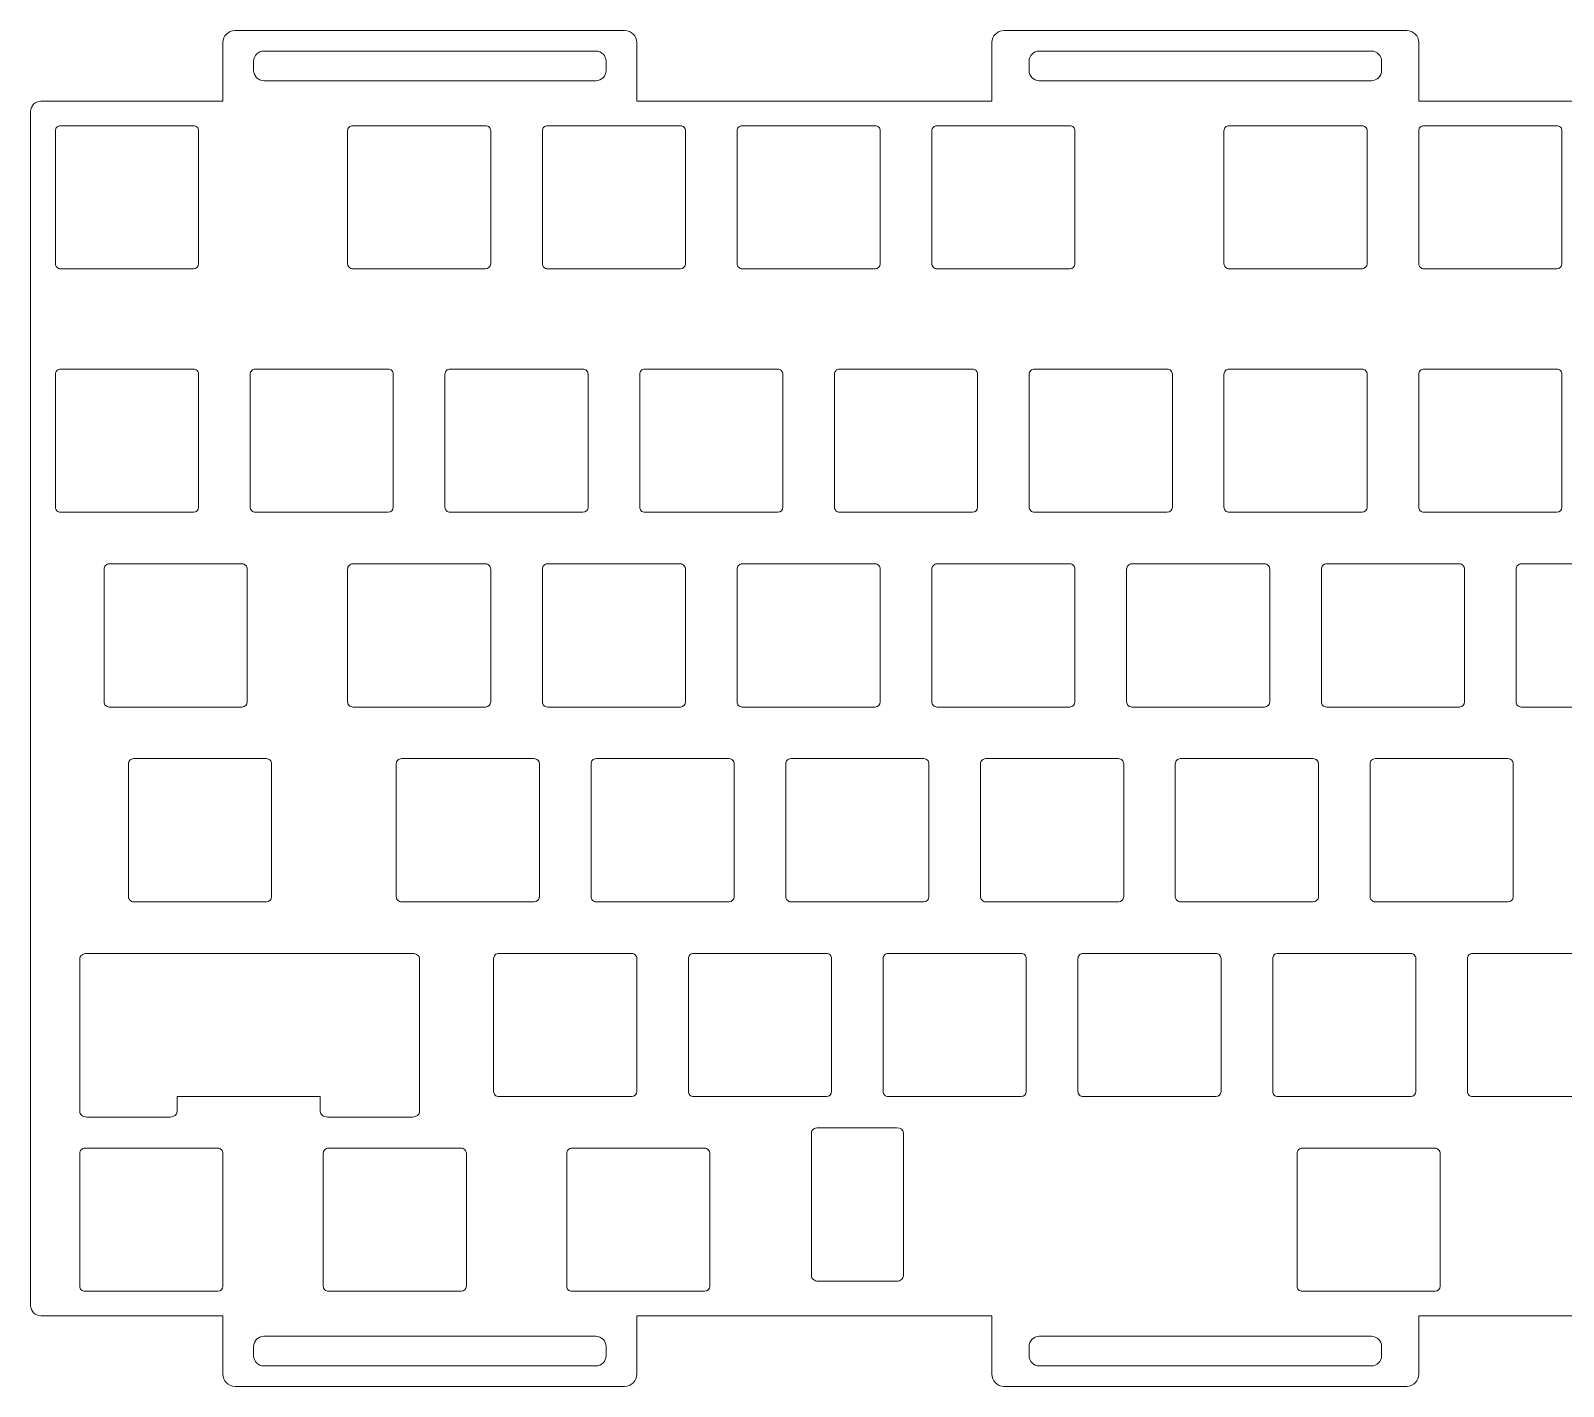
# Model space of a CAD drawing. Header units: millimetres. Extents: x -152 to 152, y -66 to 66.
# Drawn here: x -152.3 to -2.4, y -66.3 to 66.3 of the extents above; entities that cross this region are included whole.
import ezdxf

# ---------------------------------------------------------------- set-up
doc = ezdxf.new("R2010")
doc.units = ezdxf.units.MM
doc.header["$MEASUREMENT"] = 0

msp = doc.modelspace()

# ---------------------------------------------------------------- linework, layer by layer
at = {"lineweight": 18}
for points, knots in [([(-133.4938, 59.4), (-133.4938, 59.4), (-133.4938, 65.1261), (-133.4938, 65.1261), (-133.4938, 65.7718), (-132.9656, 66.3), (-132.3198, 66.3), (-132.3198, 66.3), (-94.1864, 66.3), (-94.1864, 66.3), (-93.5407, 66.3), (-93.0125, 65.7718), (-93.0125, 65.1261), (-93.0125, 65.1261), (-93.0125, 59.4), (-93.0125, 59.4)], [0, 0, 0, 0, 0.2, 0.2, 0.2, 0.4, 0.4, 0.4, 0.6, 0.6, 0.6, 0.8, 0.8, 0.8, 1, 1, 1, 1]), ([(-58.2807, 59.4), (-58.2807, 59.4), (-58.2807, 65.1261), (-58.2807, 65.1261), (-58.2807, 65.7718), (-57.7525, 66.3), (-57.1068, 66.3), (-57.1068, 66.3), (-17.6989, 66.3), (-17.6989, 66.3), (-17.0532, 66.3), (-16.525, 65.7718), (-16.525, 65.1261), (-16.525, 65.1261), (-16.525, 59.4), (-16.525, 59.4)], [0, 0, 0, 0, 0.2, 0.2, 0.2, 0.4, 0.4, 0.4, 0.6, 0.6, 0.6, 0.8, 0.8, 0.8, 1, 1, 1, 1]), ([(-129.4936, 64.3), (-129.4936, 64.3), (-97.0127, 64.3), (-97.0127, 64.3), (-96.4626, 64.3), (-96.0126, 63.85), (-96.0126, 63.3), (-96.0126, 63.3), (-96.0126, 62.4), (-96.0126, 62.4), (-96.0126, 61.85), (-96.4626, 61.4), (-97.0127, 61.4), (-97.0127, 61.4), (-129.4936, 61.4), (-129.4936, 61.4), (-130.0437, 61.4), (-130.4936, 61.85), (-130.4936, 62.4), (-130.4936, 62.4), (-130.4936, 63.3), (-130.4936, 63.3), (-130.4936, 63.85), (-130.0437, 64.3), (-129.4936, 64.3)], [0, 0, 0, 0, 0.125, 0.125, 0.125, 0.25, 0.25, 0.25, 0.375, 0.375, 0.375, 0.5, 0.5, 0.5, 0.625, 0.625, 0.625, 0.75, 0.75, 0.75, 0.875, 0.875, 0.875, 1, 1, 1, 1]), ([(-53.6433, 64.3), (-53.6433, 64.3), (-21.1624, 64.3), (-21.1624, 64.3), (-20.6123, 64.3), (-20.1623, 63.85), (-20.1623, 63.3), (-20.1623, 63.3), (-20.1623, 62.4), (-20.1623, 62.4), (-20.1623, 61.85), (-20.6123, 61.4), (-21.1624, 61.4), (-21.1624, 61.4), (-53.6433, 61.4), (-53.6433, 61.4), (-54.1933, 61.4), (-54.6433, 61.85), (-54.6433, 62.4), (-54.6433, 62.4), (-54.6433, 63.3), (-54.6433, 63.3), (-54.6433, 63.85), (-54.1933, 64.3), (-53.6433, 64.3)], [0, 0, 0, 0, 0.125, 0.125, 0.125, 0.25, 0.25, 0.25, 0.375, 0.375, 0.375, 0.5, 0.5, 0.5, 0.625, 0.625, 0.625, 0.75, 0.75, 0.75, 0.875, 0.875, 0.875, 1, 1, 1, 1]), ([(-133.4938, -59.4), (-133.4938, -59.4), (-151.3023, -59.4), (-151.3023, -59.4), (-151.8511, -59.4), (-152.3, -58.9511), (-152.3, -58.4023), (-152.3, -58.4023), (-152.3, 58.4023), (-152.3, 58.4023), (-152.3, 58.9511), (-151.8511, 59.4), (-151.3023, 59.4), (-151.3023, 59.4), (-133.4938, 59.4), (-133.4938, 59.4)], [0, 0, 0, 0, 0.2, 0.2, 0.2, 0.4, 0.4, 0.4, 0.6, 0.6, 0.6, 0.8, 0.8, 0.8, 1, 1, 1, 1]), ([(-93.0125, -59.4), (-93.0125, -59.4), (-93.0125, -65.1132), (-93.0125, -65.1132), (-93.0125, -65.766), (-93.5465, -66.3), (-94.1993, -66.3), (-94.1993, -66.3), (-132.307, -66.3), (-132.307, -66.3), (-132.9598, -66.3), (-133.4938, -65.766), (-133.4938, -65.1132), (-133.4938, -65.1132), (-133.4938, -59.4), (-133.4938, -59.4)], [0, 0, 0, 0, 0.2, 0.2, 0.2, 0.4, 0.4, 0.4, 0.6, 0.6, 0.6, 0.8, 0.8, 0.8, 1, 1, 1, 1]), ([(-16.525, -59.4), (-16.525, -59.4), (-16.525, -65.1132), (-16.525, -65.1132), (-16.525, -65.766), (-17.059, -66.3), (-17.7118, -66.3), (-17.7118, -66.3), (-57.0939, -66.3), (-57.0939, -66.3), (-57.7467, -66.3), (-58.2807, -65.766), (-58.2807, -65.1132), (-58.2807, -65.1132), (-58.2807, -59.4), (-58.2807, -59.4)], [0, 0, 0, 0, 0.2, 0.2, 0.2, 0.4, 0.4, 0.4, 0.6, 0.6, 0.6, 0.8, 0.8, 0.8, 1, 1, 1, 1]), ([(-129.4937, -61.4), (-129.4937, -61.4), (-97.0126, -61.4), (-97.0126, -61.4), (-96.4626, -61.4), (-96.0126, -61.85), (-96.0126, -62.4), (-96.0126, -62.4), (-96.0126, -63.3), (-96.0126, -63.3), (-96.0126, -63.85), (-96.4626, -64.3), (-97.0126, -64.3), (-97.0126, -64.3), (-129.4937, -64.3), (-129.4937, -64.3), (-130.0437, -64.3), (-130.4936, -63.85), (-130.4936, -63.3), (-130.4936, -63.3), (-130.4936, -62.4), (-130.4936, -62.4), (-130.4936, -61.85), (-130.0437, -61.4), (-129.4937, -61.4)], [0, 0, 0, 0, 0.125, 0.125, 0.125, 0.25, 0.25, 0.25, 0.375, 0.375, 0.375, 0.5, 0.5, 0.5, 0.625, 0.625, 0.625, 0.75, 0.75, 0.75, 0.875, 0.875, 0.875, 1, 1, 1, 1]), ([(-53.6433, -61.4), (-53.6433, -61.4), (-21.1623, -61.4), (-21.1623, -61.4), (-20.6123, -61.4), (-20.1623, -61.85), (-20.1623, -62.4), (-20.1623, -62.4), (-20.1623, -63.3), (-20.1623, -63.3), (-20.1623, -63.85), (-20.6123, -64.3), (-21.1623, -64.3), (-21.1623, -64.3), (-53.6433, -64.3), (-53.6433, -64.3), (-54.1933, -64.3), (-54.6433, -63.85), (-54.6433, -63.3), (-54.6433, -63.3), (-54.6433, -62.4), (-54.6433, -62.4), (-54.6433, -61.85), (-54.1933, -61.4), (-53.6433, -61.4)], [0, 0, 0, 0, 0.125, 0.125, 0.125, 0.25, 0.25, 0.25, 0.375, 0.375, 0.375, 0.5, 0.5, 0.5, 0.625, 0.625, 0.625, 0.75, 0.75, 0.75, 0.875, 0.875, 0.875, 1, 1, 1, 1])]:
    msp.add_open_spline(points, degree=3, knots=knots, dxfattribs=at)
for points in [[(-93.0125, 59.4), (-93.0125, 59.4), (-58.2807, 59.4), (-58.2807, 59.4)], [(-16.525, 59.4), (-16.525, 59.4), (16.525, 59.4), (16.525, 59.4)], [(-58.2807, -59.4), (-58.2807, -59.4), (-93.0125, -59.4), (-93.0125, -59.4)], [(16.525, -59.4), (16.525, -59.4), (-16.525, -59.4), (-16.525, -59.4)]]:
    msp.add_open_spline(points, degree=3, dxfattribs=at)
at = {"lineweight": 9}
for points in [[(-149.375, 57.0062), (-149.5076, 57.0062), (-149.6348, 56.9536), (-149.7286, 56.8598), (-149.8223, 56.766), (-149.875, 56.6389), (-149.875, 56.5063)], [(-135.875, 56.5063), (-135.875, 56.6389), (-135.9277, 56.766), (-136.0214, 56.8598), (-136.1152, 56.9536), (-136.2424, 57.0062), (-136.375, 57.0062)], [(-120.8, 57.0062), (-120.9326, 57.0062), (-121.0598, 56.9536), (-121.1536, 56.8598), (-121.2473, 56.766), (-121.3, 56.6389), (-121.3, 56.5063)], [(-107.3, 56.5063), (-107.3, 56.6389), (-107.3527, 56.766), (-107.4464, 56.8598), (-107.5402, 56.9536), (-107.6674, 57.0062), (-107.8, 57.0062)], [(-101.75, 57.0062), (-101.8826, 57.0062), (-102.0098, 56.9536), (-102.1036, 56.8598), (-102.1973, 56.766), (-102.25, 56.6389), (-102.25, 56.5063)], [(-88.25, 56.5063), (-88.25, 56.6389), (-88.3027, 56.766), (-88.3964, 56.8598), (-88.4902, 56.9536), (-88.6174, 57.0062), (-88.75, 57.0062)], [(-82.7, 57.0062), (-82.8326, 57.0062), (-82.9598, 56.9536), (-83.0536, 56.8598), (-83.1473, 56.766), (-83.2, 56.6389), (-83.2, 56.5063)], [(-69.2, 56.5063), (-69.2, 56.6389), (-69.2527, 56.766), (-69.3464, 56.8598), (-69.4402, 56.9536), (-69.5674, 57.0062), (-69.7, 57.0062)], [(-63.65, 57.0062), (-63.7826, 57.0062), (-63.9098, 56.9536), (-64.0036, 56.8598), (-64.0973, 56.766), (-64.15, 56.6389), (-64.15, 56.5063)], [(-50.15, 56.5063), (-50.15, 56.6389), (-50.2027, 56.766), (-50.2964, 56.8598), (-50.3902, 56.9536), (-50.5174, 57.0062), (-50.65, 57.0062)], [(-35.075, 57.0062), (-35.2076, 57.0062), (-35.3348, 56.9536), (-35.4286, 56.8598), (-35.5223, 56.766), (-35.575, 56.6389), (-35.575, 56.5063)], [(-21.575, 56.5063), (-21.575, 56.6389), (-21.6277, 56.766), (-21.7214, 56.8598), (-21.8152, 56.9536), (-21.9424, 57.0062), (-22.075, 57.0062)], [(-16.025, 57.0062), (-16.1576, 57.0062), (-16.2848, 56.9536), (-16.3786, 56.8598), (-16.4723, 56.766), (-16.525, 56.6389), (-16.525, 56.5063)], [(-2.525, 56.5063), (-2.525, 56.6389), (-2.5777, 56.766), (-2.6714, 56.8598), (-2.7652, 56.9536), (-2.8924, 57.0062), (-3.025, 57.0062)], [(-149.875, 43.5063), (-149.875, 43.3736), (-149.8223, 43.2465), (-149.7286, 43.1527), (-149.6348, 43.0589), (-149.5076, 43.0063), (-149.375, 43.0063)], [(-121.3, 43.5063), (-121.3, 43.3736), (-121.2473, 43.2465), (-121.1536, 43.1527), (-121.0598, 43.0589), (-120.9326, 43.0063), (-120.8, 43.0063)], [(-102.25, 43.5063), (-102.25, 43.3736), (-102.1973, 43.2465), (-102.1036, 43.1527), (-102.0098, 43.0589), (-101.8826, 43.0063), (-101.75, 43.0063)], [(-83.2, 43.5063), (-83.2, 43.3736), (-83.1473, 43.2465), (-83.0536, 43.1527), (-82.9598, 43.0589), (-82.8326, 43.0063), (-82.7, 43.0063)], [(-64.15, 43.5063), (-64.15, 43.3736), (-64.0973, 43.2465), (-64.0036, 43.1527), (-63.9098, 43.0589), (-63.7826, 43.0063), (-63.65, 43.0063)], [(-35.575, 43.5063), (-35.575, 43.3736), (-35.5223, 43.2465), (-35.4286, 43.1527), (-35.3348, 43.0589), (-35.2076, 43.0063), (-35.075, 43.0063)], [(-16.525, 43.5063), (-16.525, 43.3736), (-16.4723, 43.2465), (-16.3786, 43.1527), (-16.2848, 43.0589), (-16.1576, 43.0063), (-16.025, 43.0063)], [(-149.375, 33.1937), (-149.5076, 33.1937), (-149.6348, 33.1411), (-149.7286, 33.0473), (-149.8223, 32.9535), (-149.875, 32.8264), (-149.875, 32.6938)], [(-135.875, 32.6938), (-135.875, 32.8264), (-135.9277, 32.9535), (-136.0214, 33.0473), (-136.1152, 33.1411), (-136.2424, 33.1937), (-136.375, 33.1937)], [(-130.325, 33.1937), (-130.4576, 33.1937), (-130.5848, 33.1411), (-130.6786, 33.0473), (-130.7723, 32.9535), (-130.825, 32.8264), (-130.825, 32.6938)], [(-116.825, 32.6938), (-116.825, 32.8264), (-116.8777, 32.9535), (-116.9714, 33.0473), (-117.0652, 33.1411), (-117.1924, 33.1937), (-117.325, 33.1937)], [(-111.275, 33.1937), (-111.4076, 33.1937), (-111.5348, 33.1411), (-111.6286, 33.0473), (-111.7223, 32.9535), (-111.775, 32.8264), (-111.775, 32.6938)], [(-97.775, 32.6938), (-97.775, 32.8264), (-97.8277, 32.9535), (-97.9214, 33.0473), (-98.0152, 33.1411), (-98.1424, 33.1937), (-98.275, 33.1937)], [(-92.225, 33.1937), (-92.3576, 33.1937), (-92.4848, 33.1411), (-92.5786, 33.0473), (-92.6723, 32.9535), (-92.725, 32.8264), (-92.725, 32.6938)], [(-78.725, 32.6938), (-78.725, 32.8264), (-78.7777, 32.9535), (-78.8714, 33.0473), (-78.9652, 33.1411), (-79.0924, 33.1937), (-79.225, 33.1937)], [(-73.175, 33.1937), (-73.3076, 33.1937), (-73.4348, 33.1411), (-73.5286, 33.0473), (-73.6223, 32.9535), (-73.675, 32.8264), (-73.675, 32.6938)], [(-59.675, 32.6938), (-59.675, 32.8264), (-59.7277, 32.9535), (-59.8214, 33.0473), (-59.9152, 33.1411), (-60.0424, 33.1937), (-60.175, 33.1937)], [(-54.125, 33.1937), (-54.2576, 33.1937), (-54.3848, 33.1411), (-54.4786, 33.0473), (-54.5723, 32.9535), (-54.625, 32.8264), (-54.625, 32.6938)], [(-40.625, 32.6938), (-40.625, 32.8264), (-40.6777, 32.9535), (-40.7714, 33.0473), (-40.8652, 33.1411), (-40.9924, 33.1937), (-41.125, 33.1937)], [(-35.075, 33.1937), (-35.2076, 33.1937), (-35.3348, 33.1411), (-35.4286, 33.0473), (-35.5223, 32.9535), (-35.575, 32.8264), (-35.575, 32.6938)], [(-21.575, 32.6938), (-21.575, 32.8264), (-21.6277, 32.9535), (-21.7214, 33.0473), (-21.8152, 33.1411), (-21.9424, 33.1937), (-22.075, 33.1937)], [(-16.025, 33.1937), (-16.1576, 33.1937), (-16.2848, 33.1411), (-16.3786, 33.0473), (-16.4723, 32.9535), (-16.525, 32.8264), (-16.525, 32.6938)], [(-2.525, 32.6938), (-2.525, 32.8264), (-2.5777, 32.9535), (-2.6714, 33.0473), (-2.7652, 33.1411), (-2.8924, 33.1937), (-3.025, 33.1937)], [(-149.875, 19.6938), (-149.875, 19.5611), (-149.8223, 19.434), (-149.7286, 19.3402), (-149.6348, 19.2464), (-149.5076, 19.1938), (-149.375, 19.1938)], [(-130.825, 19.6938), (-130.825, 19.5611), (-130.7723, 19.434), (-130.6786, 19.3402), (-130.5848, 19.2464), (-130.4576, 19.1938), (-130.325, 19.1938)], [(-111.775, 19.6938), (-111.775, 19.5611), (-111.7223, 19.434), (-111.6286, 19.3402), (-111.5348, 19.2464), (-111.4076, 19.1938), (-111.275, 19.1938)], [(-92.725, 19.6938), (-92.725, 19.5611), (-92.6723, 19.434), (-92.5786, 19.3402), (-92.4848, 19.2464), (-92.3576, 19.1938), (-92.225, 19.1938)], [(-73.675, 19.6938), (-73.675, 19.5611), (-73.6223, 19.434), (-73.5286, 19.3402), (-73.4348, 19.2464), (-73.3076, 19.1938), (-73.175, 19.1938)], [(-54.625, 19.6938), (-54.625, 19.5611), (-54.5723, 19.434), (-54.4786, 19.3402), (-54.3848, 19.2464), (-54.2576, 19.1938), (-54.125, 19.1938)], [(-35.575, 19.6938), (-35.575, 19.5611), (-35.5223, 19.434), (-35.4286, 19.3402), (-35.3348, 19.2464), (-35.2076, 19.1938), (-35.075, 19.1938)], [(-16.525, 19.6938), (-16.525, 19.5611), (-16.4723, 19.434), (-16.3786, 19.3402), (-16.2848, 19.2464), (-16.1576, 19.1938), (-16.025, 19.1938)], [(-144.6125, 14.1437), (-144.7451, 14.1437), (-144.8723, 14.0911), (-144.9661, 13.9973), (-145.0598, 13.9035), (-145.1125, 13.7764), (-145.1125, 13.6438)], [(-131.1125, 13.6438), (-131.1125, 13.7764), (-131.1652, 13.9035), (-131.2589, 13.9973), (-131.3527, 14.0911), (-131.4799, 14.1437), (-131.6125, 14.1437)], [(-120.8, 14.1437), (-120.9326, 14.1437), (-121.0598, 14.0911), (-121.1536, 13.9973), (-121.2473, 13.9035), (-121.3, 13.7764), (-121.3, 13.6438)], [(-107.3, 13.6438), (-107.3, 13.7764), (-107.3527, 13.9035), (-107.4464, 13.9973), (-107.5402, 14.0911), (-107.6674, 14.1437), (-107.8, 14.1437)], [(-101.75, 14.1437), (-101.8826, 14.1437), (-102.0098, 14.0911), (-102.1036, 13.9973), (-102.1973, 13.9035), (-102.25, 13.7764), (-102.25, 13.6438)], [(-88.25, 13.6438), (-88.25, 13.7764), (-88.3027, 13.9035), (-88.3964, 13.9973), (-88.4902, 14.0911), (-88.6174, 14.1437), (-88.75, 14.1437)], [(-82.7, 14.1437), (-82.8326, 14.1437), (-82.9598, 14.0911), (-83.0536, 13.9973), (-83.1473, 13.9035), (-83.2, 13.7764), (-83.2, 13.6438)], [(-69.2, 13.6438), (-69.2, 13.7764), (-69.2527, 13.9035), (-69.3464, 13.9973), (-69.4402, 14.0911), (-69.5674, 14.1437), (-69.7, 14.1437)], [(-63.65, 14.1437), (-63.7826, 14.1437), (-63.9098, 14.0911), (-64.0036, 13.9973), (-64.0973, 13.9035), (-64.15, 13.7764), (-64.15, 13.6438)], [(-50.15, 13.6438), (-50.15, 13.7764), (-50.2027, 13.9035), (-50.2964, 13.9973), (-50.3902, 14.0911), (-50.5174, 14.1437), (-50.65, 14.1437)], [(-44.6, 14.1437), (-44.7326, 14.1437), (-44.8598, 14.0911), (-44.9536, 13.9973), (-45.0473, 13.9035), (-45.1, 13.7764), (-45.1, 13.6438)], [(-31.1, 13.6438), (-31.1, 13.7764), (-31.1527, 13.9035), (-31.2464, 13.9973), (-31.3402, 14.0911), (-31.4674, 14.1437), (-31.6, 14.1437)], [(-25.55, 14.1437), (-25.6826, 14.1437), (-25.8098, 14.0911), (-25.9036, 13.9973), (-25.9973, 13.9035), (-26.05, 13.7764), (-26.05, 13.6438)], [(-12.05, 13.6438), (-12.05, 13.7764), (-12.1027, 13.9035), (-12.1964, 13.9973), (-12.2902, 14.0911), (-12.4174, 14.1437), (-12.55, 14.1437)], [(-6.5, 14.1437), (-6.6326, 14.1437), (-6.7598, 14.0911), (-6.8536, 13.9973), (-6.9473, 13.9035), (-7, 13.7764), (-7, 13.6438)], [(-145.1125, 0.6438), (-145.1125, 0.5111), (-145.0598, 0.384), (-144.9661, 0.2902), (-144.8723, 0.1964), (-144.7451, 0.1438), (-144.6125, 0.1438)], [(-121.3, 0.6438), (-121.3, 0.5111), (-121.2473, 0.384), (-121.1536, 0.2902), (-121.0598, 0.1964), (-120.9326, 0.1438), (-120.8, 0.1438)], [(-102.25, 0.6438), (-102.25, 0.5111), (-102.1973, 0.384), (-102.1036, 0.2902), (-102.0098, 0.1964), (-101.8826, 0.1438), (-101.75, 0.1438)], [(-83.2, 0.6438), (-83.2, 0.5111), (-83.1473, 0.384), (-83.0536, 0.2902), (-82.9598, 0.1964), (-82.8326, 0.1438), (-82.7, 0.1438)], [(-64.15, 0.6438), (-64.15, 0.5111), (-64.0973, 0.384), (-64.0036, 0.2902), (-63.9098, 0.1964), (-63.7826, 0.1438), (-63.65, 0.1438)], [(-45.1, 0.6438), (-45.1, 0.5111), (-45.0473, 0.384), (-44.9536, 0.2902), (-44.8598, 0.1964), (-44.7326, 0.1438), (-44.6, 0.1438)], [(-26.05, 0.6438), (-26.05, 0.5111), (-25.9973, 0.384), (-25.9036, 0.2902), (-25.8098, 0.1964), (-25.6826, 0.1438), (-25.55, 0.1438)], [(-7, 0.6438), (-7, 0.5111), (-6.9473, 0.384), (-6.8536, 0.2902), (-6.7598, 0.1964), (-6.6326, 0.1438), (-6.5, 0.1438)], [(-142.2313, -4.9063), (-142.3639, -4.9063), (-142.491, -4.9589), (-142.5848, -5.0527), (-142.6786, -5.1465), (-142.7313, -5.2736), (-142.7313, -5.4063)], [(-128.7313, -5.4063), (-128.7313, -5.2736), (-128.7839, -5.1465), (-128.8777, -5.0527), (-128.9715, -4.9589), (-129.0986, -4.9063), (-129.2313, -4.9063)], [(-116.0375, -4.9063), (-116.1701, -4.9063), (-116.2973, -4.9589), (-116.3911, -5.0527), (-116.4848, -5.1465), (-116.5375, -5.2736), (-116.5375, -5.4063)], [(-102.5375, -5.4063), (-102.5375, -5.2736), (-102.5902, -5.1465), (-102.6839, -5.0527), (-102.7777, -4.9589), (-102.9049, -4.9063), (-103.0375, -4.9063)], [(-96.9875, -4.9063), (-97.1201, -4.9063), (-97.2473, -4.9589), (-97.3411, -5.0527), (-97.4348, -5.1465), (-97.4875, -5.2736), (-97.4875, -5.4063)], [(-83.4875, -5.4063), (-83.4875, -5.2736), (-83.5402, -5.1465), (-83.6339, -5.0527), (-83.7277, -4.9589), (-83.8549, -4.9063), (-83.9875, -4.9063)], [(-77.9375, -4.9063), (-78.0701, -4.9063), (-78.1973, -4.9589), (-78.2911, -5.0527), (-78.3848, -5.1465), (-78.4375, -5.2736), (-78.4375, -5.4063)], [(-64.4375, -5.4063), (-64.4375, -5.2736), (-64.4902, -5.1465), (-64.5839, -5.0527), (-64.6777, -4.9589), (-64.8049, -4.9063), (-64.9375, -4.9063)], [(-58.8875, -4.9063), (-59.0201, -4.9063), (-59.1473, -4.9589), (-59.2411, -5.0527), (-59.3348, -5.1465), (-59.3875, -5.2736), (-59.3875, -5.4063)], [(-45.3875, -5.4063), (-45.3875, -5.2736), (-45.4402, -5.1465), (-45.5339, -5.0527), (-45.6277, -4.9589), (-45.7549, -4.9063), (-45.8875, -4.9063)], [(-39.8375, -4.9063), (-39.9701, -4.9063), (-40.0973, -4.9589), (-40.1911, -5.0527), (-40.2848, -5.1465), (-40.3375, -5.2736), (-40.3375, -5.4063)], [(-26.3375, -5.4063), (-26.3375, -5.2736), (-26.3902, -5.1465), (-26.4839, -5.0527), (-26.5777, -4.9589), (-26.7049, -4.9063), (-26.8375, -4.9063)], [(-20.7875, -4.9063), (-20.9201, -4.9063), (-21.0473, -4.9589), (-21.1411, -5.0527), (-21.2348, -5.1465), (-21.2875, -5.2736), (-21.2875, -5.4063)], [(-7.2875, -5.4063), (-7.2875, -5.2736), (-7.3402, -5.1465), (-7.4339, -5.0527), (-7.5277, -4.9589), (-7.6549, -4.9063), (-7.7875, -4.9063)], [(-142.7313, -18.4063), (-142.7313, -18.5389), (-142.6786, -18.666), (-142.5848, -18.7598), (-142.491, -18.8536), (-142.3639, -18.9062), (-142.2313, -18.9062)], [(-116.5375, -18.4063), (-116.5375, -18.5389), (-116.4848, -18.666), (-116.3911, -18.7598), (-116.2973, -18.8536), (-116.1701, -18.9062), (-116.0375, -18.9062)], [(-97.4875, -18.4063), (-97.4875, -18.5389), (-97.4348, -18.666), (-97.3411, -18.7598), (-97.2473, -18.8536), (-97.1201, -18.9062), (-96.9875, -18.9062)], [(-78.4375, -18.4063), (-78.4375, -18.5389), (-78.3848, -18.666), (-78.2911, -18.7598), (-78.1973, -18.8536), (-78.0701, -18.9062), (-77.9375, -18.9062)], [(-59.3875, -18.4063), (-59.3875, -18.5389), (-59.3348, -18.666), (-59.2411, -18.7598), (-59.1473, -18.8536), (-59.0201, -18.9062), (-58.8875, -18.9062)], [(-40.3375, -18.4063), (-40.3375, -18.5389), (-40.2848, -18.666), (-40.1911, -18.7598), (-40.0973, -18.8536), (-39.9701, -18.9062), (-39.8375, -18.9062)], [(-21.2875, -18.4063), (-21.2875, -18.5389), (-21.2348, -18.666), (-21.1411, -18.7598), (-21.0473, -18.8536), (-20.9201, -18.9062), (-20.7875, -18.9062)], [(-146.8132, -23.9565), (-146.9936, -23.9565), (-147.1666, -24.0126), (-147.2942, -24.1127), (-147.4218, -24.2127), (-147.4936, -24.3483), (-147.4936, -24.4898)], [(-114.2538, -24.4898), (-114.2538, -24.3483), (-114.3268, -24.2127), (-114.457, -24.1127), (-114.5873, -24.0126), (-114.7636, -23.9565), (-114.9477, -23.9565)], [(-106.5125, -23.9563), (-106.6451, -23.9563), (-106.7723, -24.0089), (-106.8661, -24.1027), (-106.9598, -24.1965), (-107.0125, -24.3236), (-107.0125, -24.4563)], [(-93.0125, -24.4563), (-93.0125, -24.3236), (-93.0652, -24.1965), (-93.1589, -24.1027), (-93.2527, -24.0089), (-93.3799, -23.9563), (-93.5125, -23.9563)], [(-87.4625, -23.9563), (-87.5951, -23.9563), (-87.7223, -24.0089), (-87.8161, -24.1027), (-87.9098, -24.1965), (-87.9625, -24.3236), (-87.9625, -24.4563)], [(-73.9625, -24.4563), (-73.9625, -24.3236), (-74.0152, -24.1965), (-74.1089, -24.1027), (-74.2027, -24.0089), (-74.3299, -23.9563), (-74.4625, -23.9563)], [(-68.4125, -23.9563), (-68.5451, -23.9563), (-68.6723, -24.0089), (-68.7661, -24.1027), (-68.8598, -24.1965), (-68.9125, -24.3236), (-68.9125, -24.4563)], [(-54.9125, -24.4563), (-54.9125, -24.3236), (-54.9652, -24.1965), (-55.0589, -24.1027), (-55.1527, -24.0089), (-55.2799, -23.9563), (-55.4125, -23.9563)], [(-49.3625, -23.9563), (-49.4951, -23.9563), (-49.6223, -24.0089), (-49.7161, -24.1027), (-49.8098, -24.1965), (-49.8625, -24.3236), (-49.8625, -24.4563)], [(-35.8625, -24.4563), (-35.8625, -24.3236), (-35.9152, -24.1965), (-36.0089, -24.1027), (-36.1027, -24.0089), (-36.2299, -23.9563), (-36.3625, -23.9563)], [(-30.3125, -23.9563), (-30.4451, -23.9563), (-30.5723, -24.0089), (-30.6661, -24.1027), (-30.7598, -24.1965), (-30.8125, -24.3236), (-30.8125, -24.4563)], [(-16.8125, -24.4563), (-16.8125, -24.3236), (-16.8652, -24.1965), (-16.9589, -24.1027), (-17.0527, -24.0089), (-17.1799, -23.9563), (-17.3125, -23.9563)], [(-11.2625, -23.9563), (-11.3951, -23.9563), (-11.5223, -24.0089), (-11.6161, -24.1027), (-11.7098, -24.1965), (-11.7625, -24.3236), (-11.7625, -24.4563)], [(-107.0125, -37.4563), (-107.0125, -37.5889), (-106.9598, -37.716), (-106.8661, -37.8098), (-106.7723, -37.9036), (-106.6451, -37.9562), (-106.5125, -37.9562)], [(-87.9625, -37.4563), (-87.9625, -37.5889), (-87.9098, -37.716), (-87.8161, -37.8098), (-87.7223, -37.9036), (-87.5951, -37.9562), (-87.4625, -37.9562)], [(-68.9125, -37.4563), (-68.9125, -37.5889), (-68.8598, -37.716), (-68.7661, -37.8098), (-68.6723, -37.9036), (-68.5451, -37.9562), (-68.4125, -37.9562)], [(-49.8625, -37.4563), (-49.8625, -37.5889), (-49.8098, -37.716), (-49.7161, -37.8098), (-49.6223, -37.9036), (-49.4951, -37.9562), (-49.3625, -37.9562)], [(-30.8125, -37.4563), (-30.8125, -37.5889), (-30.7598, -37.716), (-30.6661, -37.8098), (-30.5723, -37.9036), (-30.4451, -37.9562), (-30.3125, -37.9562)], [(-11.7625, -37.4563), (-11.7625, -37.5889), (-11.7098, -37.716), (-11.6161, -37.8098), (-11.5223, -37.9036), (-11.3951, -37.9562), (-11.2625, -37.9562)], [(-147.4936, -39.423), (-147.4936, -39.5644), (-147.4218, -39.7), (-147.2942, -39.8), (-147.1666, -39.9001), (-146.9936, -39.9562), (-146.8132, -39.9562)], [(-123.9686, -39.423), (-123.9686, -39.5644), (-123.8953, -39.7), (-123.7652, -39.8), (-123.635, -39.9001), (-123.4586, -39.9562), (-123.2747, -39.9562)], [(-75.931, -41.5063), (-75.931, -41.3737), (-75.8633, -41.2466), (-75.7427, -41.1528), (-75.6221, -41.059), (-75.4587, -41.0064), (-75.2882, -41.0064)], [(-146.9938, -43.0063), (-147.1264, -43.0063), (-147.2535, -43.0589), (-147.3473, -43.1527), (-147.4411, -43.2465), (-147.4938, -43.3736), (-147.4938, -43.5063)], [(-133.4938, -43.5063), (-133.4938, -43.3736), (-133.5464, -43.2465), (-133.6402, -43.1527), (-133.734, -43.0589), (-133.8611, -43.0063), (-133.9938, -43.0063)], [(-123.1813, -43.0063), (-123.3139, -43.0063), (-123.441, -43.0589), (-123.5348, -43.1527), (-123.6286, -43.2465), (-123.6813, -43.3736), (-123.6813, -43.5063)], [(-109.6813, -43.5063), (-109.6813, -43.3736), (-109.7339, -43.2465), (-109.8277, -43.1527), (-109.9215, -43.0589), (-110.0486, -43.0063), (-110.1813, -43.0063)], [(-99.3688, -43.0063), (-99.5014, -43.0063), (-99.6285, -43.0589), (-99.7223, -43.1527), (-99.8161, -43.2465), (-99.8688, -43.3736), (-99.8688, -43.5063)], [(-85.8688, -43.5063), (-85.8688, -43.3736), (-85.9214, -43.2465), (-86.0152, -43.1527), (-86.109, -43.0589), (-86.2361, -43.0063), (-86.3688, -43.0063)], [(-27.9313, -43.0063), (-28.0639, -43.0063), (-28.191, -43.0589), (-28.2848, -43.1527), (-28.3786, -43.2465), (-28.4313, -43.3736), (-28.4313, -43.5063)], [(-14.4313, -43.5063), (-14.4313, -43.3736), (-14.4839, -43.2465), (-14.5777, -43.1527), (-14.6715, -43.0589), (-14.7986, -43.0063), (-14.9313, -43.0063)], [(-147.4938, -56.5063), (-147.4938, -56.6389), (-147.4411, -56.766), (-147.3473, -56.8598), (-147.2535, -56.9536), (-147.1264, -57.0062), (-146.9938, -57.0062)], [(-123.6813, -56.5063), (-123.6813, -56.6389), (-123.6286, -56.766), (-123.5348, -56.8598), (-123.441, -56.9536), (-123.3139, -57.0062), (-123.1813, -57.0062)], [(-99.8688, -56.5063), (-99.8688, -56.6389), (-99.8161, -56.766), (-99.7223, -56.8598), (-99.6285, -56.9536), (-99.5014, -57.0062), (-99.3688, -57.0062)], [(-75.2882, -56.0063), (-75.4587, -56.0063), (-75.6221, -55.9537), (-75.7427, -55.8599), (-75.8633, -55.7661), (-75.931, -55.639), (-75.931, -55.5063)], [(-66.9316, -55.5063), (-66.9316, -55.639), (-66.9992, -55.7661), (-67.1198, -55.8599), (-67.2404, -55.9537), (-67.4038, -56.0063), (-67.5744, -56.0063)], [(-28.4313, -56.5063), (-28.4313, -56.6389), (-28.3786, -56.766), (-28.2848, -56.8598), (-28.191, -56.9536), (-28.0639, -57.0062), (-27.9313, -57.0062)]]:
    msp.add_open_spline(points, degree=3, knots=[0, 0, 0, 0, 0.5, 0.5, 0.5, 1, 1, 1, 1], dxfattribs=at)
for points in [[(-149.375, 57.0063), (-149.375, 57.0063), (-136.375, 57.0063), (-136.375, 57.0063)], [(-120.8, 57.0063), (-120.8, 57.0063), (-107.8, 57.0063), (-107.8, 57.0063)], [(-101.75, 57.0063), (-101.75, 57.0063), (-88.75, 57.0063), (-88.75, 57.0063)], [(-82.7, 57.0063), (-82.7, 57.0063), (-69.7, 57.0063), (-69.7, 57.0063)], [(-63.65, 57.0063), (-63.65, 57.0063), (-50.65, 57.0063), (-50.65, 57.0063)], [(-35.075, 57.0063), (-35.075, 57.0063), (-22.075, 57.0063), (-22.075, 57.0063)], [(-16.025, 57.0063), (-16.025, 57.0063), (-3.025, 57.0063), (-3.025, 57.0063)], [(-149.875, 56.5063), (-149.875, 56.5063), (-149.875, 43.5063), (-149.875, 43.5063)], [(-135.875, 56.5063), (-135.875, 56.5063), (-135.875, 43.5063), (-135.875, 43.5063)], [(-121.3, 56.5063), (-121.3, 56.5063), (-121.3, 43.5063), (-121.3, 43.5063)], [(-107.3, 56.5063), (-107.3, 56.5063), (-107.3, 43.5063), (-107.3, 43.5063)], [(-102.25, 56.5063), (-102.25, 56.5063), (-102.25, 43.5063), (-102.25, 43.5063)], [(-88.25, 56.5063), (-88.25, 56.5063), (-88.25, 43.5063), (-88.25, 43.5063)], [(-83.2, 56.5063), (-83.2, 56.5063), (-83.2, 43.5063), (-83.2, 43.5063)], [(-69.2, 56.5063), (-69.2, 56.5063), (-69.2, 43.5063), (-69.2, 43.5063)], [(-64.15, 56.5063), (-64.15, 56.5063), (-64.15, 43.5063), (-64.15, 43.5063)], [(-50.15, 56.5063), (-50.15, 56.5063), (-50.15, 43.5063), (-50.15, 43.5063)], [(-35.575, 56.5063), (-35.575, 56.5063), (-35.575, 43.5063), (-35.575, 43.5063)], [(-21.575, 56.5063), (-21.575, 56.5063), (-21.575, 43.5063), (-21.575, 43.5063)], [(-16.525, 56.5063), (-16.525, 56.5063), (-16.525, 43.5063), (-16.525, 43.5063)], [(-2.525, 56.5063), (-2.525, 56.5063), (-2.525, 43.5063), (-2.525, 43.5063)], [(-136.375, 43.0063), (-136.0989, 43.0063), (-135.875, 43.2301), (-135.875, 43.5062)], [(-107.8, 43.0063), (-107.5239, 43.0063), (-107.3, 43.2301), (-107.3, 43.5062)], [(-88.75, 43.0063), (-88.4739, 43.0063), (-88.25, 43.2301), (-88.25, 43.5062)], [(-69.7, 43.0063), (-69.4239, 43.0063), (-69.2, 43.2301), (-69.2, 43.5062)], [(-50.65, 43.0063), (-50.3739, 43.0063), (-50.15, 43.2301), (-50.15, 43.5062)], [(-22.075, 43.0063), (-21.7989, 43.0063), (-21.575, 43.2301), (-21.575, 43.5062)], [(-3.025, 43.0063), (-2.7489, 43.0063), (-2.525, 43.2301), (-2.525, 43.5062)], [(-149.375, 43.0063), (-149.375, 43.0063), (-136.375, 43.0063), (-136.375, 43.0063)], [(-120.8, 43.0063), (-120.8, 43.0063), (-107.8, 43.0063), (-107.8, 43.0063)], [(-101.75, 43.0063), (-101.75, 43.0063), (-88.75, 43.0063), (-88.75, 43.0063)], [(-82.7, 43.0063), (-82.7, 43.0063), (-69.7, 43.0063), (-69.7, 43.0063)], [(-63.65, 43.0063), (-63.65, 43.0063), (-50.65, 43.0063), (-50.65, 43.0063)], [(-35.075, 43.0063), (-35.075, 43.0063), (-22.075, 43.0063), (-22.075, 43.0063)], [(-16.025, 43.0063), (-16.025, 43.0063), (-3.025, 43.0063), (-3.025, 43.0063)], [(-149.375, 33.1938), (-149.375, 33.1938), (-136.375, 33.1938), (-136.375, 33.1938)], [(-130.325, 33.1938), (-130.325, 33.1938), (-117.325, 33.1938), (-117.325, 33.1938)], [(-111.275, 33.1938), (-111.275, 33.1938), (-98.275, 33.1938), (-98.275, 33.1938)], [(-92.225, 33.1938), (-92.225, 33.1938), (-79.225, 33.1938), (-79.225, 33.1938)], [(-73.175, 33.1938), (-73.175, 33.1938), (-60.175, 33.1938), (-60.175, 33.1938)], [(-54.125, 33.1938), (-54.125, 33.1938), (-41.125, 33.1938), (-41.125, 33.1938)], [(-35.075, 33.1938), (-35.075, 33.1938), (-22.075, 33.1938), (-22.075, 33.1938)], [(-16.025, 33.1938), (-16.025, 33.1938), (-3.025, 33.1938), (-3.025, 33.1938)], [(-149.875, 32.6938), (-149.875, 32.6938), (-149.875, 19.6938), (-149.875, 19.6938)], [(-135.875, 32.6938), (-135.875, 32.6938), (-135.875, 19.6938), (-135.875, 19.6938)], [(-130.825, 32.6938), (-130.825, 32.6938), (-130.825, 19.6938), (-130.825, 19.6938)], [(-116.825, 32.6938), (-116.825, 32.6938), (-116.825, 19.6938), (-116.825, 19.6938)], [(-111.775, 32.6938), (-111.775, 32.6938), (-111.775, 19.6938), (-111.775, 19.6938)], [(-97.775, 32.6938), (-97.775, 32.6938), (-97.775, 19.6938), (-97.775, 19.6938)], [(-92.725, 32.6938), (-92.725, 32.6938), (-92.725, 19.6938), (-92.725, 19.6938)], [(-78.725, 32.6938), (-78.725, 32.6938), (-78.725, 19.6938), (-78.725, 19.6938)], [(-73.675, 32.6938), (-73.675, 32.6938), (-73.675, 19.6938), (-73.675, 19.6938)], [(-59.675, 32.6938), (-59.675, 32.6938), (-59.675, 19.6938), (-59.675, 19.6938)], [(-54.625, 32.6938), (-54.625, 32.6938), (-54.625, 19.6938), (-54.625, 19.6938)], [(-40.625, 32.6938), (-40.625, 32.6938), (-40.625, 19.6938), (-40.625, 19.6938)], [(-35.575, 32.6938), (-35.575, 32.6938), (-35.575, 19.6938), (-35.575, 19.6938)], [(-21.575, 32.6938), (-21.575, 32.6938), (-21.575, 19.6938), (-21.575, 19.6938)], [(-16.525, 32.6938), (-16.525, 32.6938), (-16.525, 19.6938), (-16.525, 19.6938)], [(-2.525, 32.6938), (-2.525, 32.6938), (-2.525, 19.6938), (-2.525, 19.6938)], [(-136.375, 19.1938), (-136.0989, 19.1938), (-135.875, 19.4176), (-135.875, 19.6937)], [(-117.325, 19.1938), (-117.0489, 19.1938), (-116.825, 19.4176), (-116.825, 19.6937)], [(-98.275, 19.1938), (-97.9989, 19.1938), (-97.775, 19.4176), (-97.775, 19.6937)], [(-79.225, 19.1938), (-78.9489, 19.1938), (-78.725, 19.4176), (-78.725, 19.6937)], [(-60.175, 19.1938), (-59.8989, 19.1938), (-59.675, 19.4176), (-59.675, 19.6937)], [(-41.125, 19.1938), (-40.8489, 19.1938), (-40.625, 19.4176), (-40.625, 19.6937)], [(-22.075, 19.1938), (-21.7989, 19.1938), (-21.575, 19.4176), (-21.575, 19.6937)], [(-3.025, 19.1938), (-2.7489, 19.1938), (-2.525, 19.4176), (-2.525, 19.6937)], [(-149.375, 19.1938), (-149.375, 19.1938), (-136.375, 19.1938), (-136.375, 19.1938)], [(-130.325, 19.1938), (-130.325, 19.1938), (-117.325, 19.1938), (-117.325, 19.1938)], [(-111.275, 19.1938), (-111.275, 19.1938), (-98.275, 19.1938), (-98.275, 19.1938)], [(-92.225, 19.1938), (-92.225, 19.1938), (-79.225, 19.1938), (-79.225, 19.1938)], [(-73.175, 19.1938), (-73.175, 19.1938), (-60.175, 19.1938), (-60.175, 19.1938)], [(-54.125, 19.1938), (-54.125, 19.1938), (-41.125, 19.1938), (-41.125, 19.1938)], [(-35.075, 19.1938), (-35.075, 19.1938), (-22.075, 19.1938), (-22.075, 19.1938)], [(-16.025, 19.1938), (-16.025, 19.1938), (-3.025, 19.1938), (-3.025, 19.1938)], [(-145.1125, 13.6438), (-145.1125, 13.6438), (-145.1125, 0.6438), (-145.1125, 0.6438)], [(-144.6125, 14.1438), (-144.6125, 14.1438), (-131.6125, 14.1438), (-131.6125, 14.1438)], [(-131.1125, 13.6438), (-131.1125, 13.6438), (-131.1125, 0.6438), (-131.1125, 0.6438)], [(-121.3, 13.6438), (-121.3, 13.6438), (-121.3, 0.6438), (-121.3, 0.6438)], [(-120.8, 14.1438), (-120.8, 14.1438), (-107.8, 14.1438), (-107.8, 14.1438)], [(-107.3, 13.6438), (-107.3, 13.6438), (-107.3, 0.6438), (-107.3, 0.6438)], [(-102.25, 13.6438), (-102.25, 13.6438), (-102.25, 0.6438), (-102.25, 0.6438)], [(-101.75, 14.1438), (-101.75, 14.1438), (-88.75, 14.1438), (-88.75, 14.1438)], [(-88.25, 13.6438), (-88.25, 13.6438), (-88.25, 0.6438), (-88.25, 0.6438)], [(-83.2, 13.6438), (-83.2, 13.6438), (-83.2, 0.6438), (-83.2, 0.6438)], [(-82.7, 14.1438), (-82.7, 14.1438), (-69.7, 14.1438), (-69.7, 14.1438)], [(-69.2, 13.6438), (-69.2, 13.6438), (-69.2, 0.6438), (-69.2, 0.6438)], [(-64.15, 13.6438), (-64.15, 13.6438), (-64.15, 0.6438), (-64.15, 0.6438)], [(-63.65, 14.1438), (-63.65, 14.1438), (-50.65, 14.1438), (-50.65, 14.1438)], [(-50.15, 13.6438), (-50.15, 13.6438), (-50.15, 0.6438), (-50.15, 0.6438)], [(-45.1, 13.6438), (-45.1, 13.6438), (-45.1, 0.6438), (-45.1, 0.6438)], [(-44.6, 14.1438), (-44.6, 14.1438), (-31.6, 14.1438), (-31.6, 14.1438)], [(-31.1, 13.6438), (-31.1, 13.6438), (-31.1, 0.6438), (-31.1, 0.6438)], [(-26.05, 13.6438), (-26.05, 13.6438), (-26.05, 0.6438), (-26.05, 0.6438)], [(-25.55, 14.1438), (-25.55, 14.1438), (-12.55, 14.1438), (-12.55, 14.1438)], [(-12.05, 13.6438), (-12.05, 13.6438), (-12.05, 0.6438), (-12.05, 0.6438)], [(-7, 13.6438), (-7, 13.6438), (-7, 0.6438), (-7, 0.6438)], [(-6.5, 14.1438), (-6.5, 14.1438), (6.5, 14.1438), (6.5, 14.1438)], [(-144.6125, 0.1438), (-144.6125, 0.1438), (-131.6125, 0.1438), (-131.6125, 0.1438)], [(-131.6125, 0.1438), (-131.3364, 0.1438), (-131.1125, 0.3676), (-131.1125, 0.6437)], [(-120.8, 0.1438), (-120.8, 0.1438), (-107.8, 0.1438), (-107.8, 0.1438)], [(-107.8, 0.1438), (-107.5239, 0.1438), (-107.3, 0.3676), (-107.3, 0.6437)], [(-101.75, 0.1438), (-101.75, 0.1438), (-88.75, 0.1438), (-88.75, 0.1438)], [(-88.75, 0.1438), (-88.4739, 0.1438), (-88.25, 0.3676), (-88.25, 0.6437)], [(-82.7, 0.1438), (-82.7, 0.1438), (-69.7, 0.1438), (-69.7, 0.1438)], [(-69.7, 0.1438), (-69.4239, 0.1438), (-69.2, 0.3676), (-69.2, 0.6437)], [(-63.65, 0.1438), (-63.65, 0.1438), (-50.65, 0.1438), (-50.65, 0.1438)], [(-50.65, 0.1438), (-50.3739, 0.1438), (-50.15, 0.3676), (-50.15, 0.6437)], [(-44.6, 0.1438), (-44.6, 0.1438), (-31.6, 0.1438), (-31.6, 0.1438)], [(-31.6, 0.1438), (-31.3239, 0.1438), (-31.1, 0.3676), (-31.1, 0.6437)], [(-25.55, 0.1438), (-25.55, 0.1438), (-12.55, 0.1438), (-12.55, 0.1438)], [(-12.55, 0.1438), (-12.2739, 0.1438), (-12.05, 0.3676), (-12.05, 0.6437)], [(-6.5, 0.1438), (-6.5, 0.1438), (6.5, 0.1438), (6.5, 0.1438)], [(-142.7313, -5.4063), (-142.7313, -5.4063), (-142.7313, -18.4063), (-142.7313, -18.4063)], [(-142.2313, -4.9063), (-142.2313, -4.9063), (-129.2313, -4.9063), (-129.2313, -4.9063)], [(-128.7313, -5.4063), (-128.7313, -5.4063), (-128.7313, -18.4063), (-128.7313, -18.4063)], [(-116.5375, -5.4063), (-116.5375, -5.4063), (-116.5375, -18.4063), (-116.5375, -18.4063)], [(-116.0375, -4.9063), (-116.0375, -4.9063), (-103.0375, -4.9063), (-103.0375, -4.9063)], [(-102.5375, -5.4063), (-102.5375, -5.4063), (-102.5375, -18.4063), (-102.5375, -18.4063)], [(-97.4875, -5.4063), (-97.4875, -5.4063), (-97.4875, -18.4063), (-97.4875, -18.4063)], [(-96.9875, -4.9063), (-96.9875, -4.9063), (-83.9875, -4.9063), (-83.9875, -4.9063)], [(-83.4875, -5.4063), (-83.4875, -5.4063), (-83.4875, -18.4063), (-83.4875, -18.4063)], [(-78.4375, -5.4063), (-78.4375, -5.4063), (-78.4375, -18.4063), (-78.4375, -18.4063)], [(-77.9375, -4.9063), (-77.9375, -4.9063), (-64.9375, -4.9063), (-64.9375, -4.9063)], [(-64.4375, -5.4063), (-64.4375, -5.4063), (-64.4375, -18.4063), (-64.4375, -18.4063)], [(-59.3875, -5.4063), (-59.3875, -5.4063), (-59.3875, -18.4063), (-59.3875, -18.4063)], [(-58.8875, -4.9063), (-58.8875, -4.9063), (-45.8875, -4.9063), (-45.8875, -4.9063)], [(-45.3875, -5.4063), (-45.3875, -5.4063), (-45.3875, -18.4063), (-45.3875, -18.4063)], [(-40.3375, -5.4063), (-40.3375, -5.4063), (-40.3375, -18.4063), (-40.3375, -18.4063)], [(-39.8375, -4.9063), (-39.8375, -4.9063), (-26.8375, -4.9063), (-26.8375, -4.9063)], [(-26.3375, -5.4063), (-26.3375, -5.4063), (-26.3375, -18.4063), (-26.3375, -18.4063)], [(-21.2875, -5.4063), (-21.2875, -5.4063), (-21.2875, -18.4063), (-21.2875, -18.4063)], [(-20.7875, -4.9063), (-20.7875, -4.9063), (-7.7875, -4.9063), (-7.7875, -4.9063)], [(-7.2875, -5.4063), (-7.2875, -5.4063), (-7.2875, -18.4063), (-7.2875, -18.4063)], [(-142.2313, -18.9063), (-142.2313, -18.9063), (-129.2313, -18.9063), (-129.2313, -18.9063)], [(-129.2313, -18.9062), (-128.9551, -18.9062), (-128.7313, -18.6824), (-128.7313, -18.4063)], [(-116.0375, -18.9063), (-116.0375, -18.9063), (-103.0375, -18.9063), (-103.0375, -18.9063)], [(-103.0375, -18.9062), (-102.7614, -18.9062), (-102.5375, -18.6824), (-102.5375, -18.4063)], [(-96.9875, -18.9063), (-96.9875, -18.9063), (-83.9875, -18.9063), (-83.9875, -18.9063)], [(-83.9875, -18.9062), (-83.7114, -18.9062), (-83.4875, -18.6824), (-83.4875, -18.4063)], [(-77.9375, -18.9063), (-77.9375, -18.9063), (-64.9375, -18.9063), (-64.9375, -18.9063)], [(-64.9375, -18.9062), (-64.6614, -18.9062), (-64.4375, -18.6824), (-64.4375, -18.4063)], [(-58.8875, -18.9063), (-58.8875, -18.9063), (-45.8875, -18.9063), (-45.8875, -18.9063)], [(-45.8875, -18.9062), (-45.6114, -18.9062), (-45.3875, -18.6824), (-45.3875, -18.4063)], [(-39.8375, -18.9063), (-39.8375, -18.9063), (-26.8375, -18.9063), (-26.8375, -18.9063)], [(-26.8375, -18.9062), (-26.5614, -18.9062), (-26.3375, -18.6824), (-26.3375, -18.4063)], [(-20.7875, -18.9063), (-20.7875, -18.9063), (-7.7875, -18.9063), (-7.7875, -18.9063)], [(-7.7875, -18.9062), (-7.5114, -18.9062), (-7.2875, -18.6824), (-7.2875, -18.4063)], [(-146.8132, -23.9565), (-146.8132, -23.9565), (-138.6494, -23.9565), (-138.6494, -23.9565)], [(-142.0418, -23.9563), (-142.0517, -23.9563), (-142.0615, -23.9564), (-142.0704, -23.9565)], [(-138.6494, -23.9563), (-138.6494, -23.9563), (-123.2747, -23.9563), (-123.2747, -23.9563)], [(-123.2747, -23.9565), (-123.2747, -23.9565), (-114.9477, -23.9565), (-114.9477, -23.9565)], [(-116.0703, -23.9565), (-116.0792, -23.9564), (-116.089, -23.9563), (-116.0989, -23.9563)], [(-106.5125, -23.9563), (-106.5125, -23.9563), (-93.5125, -23.9563), (-93.5125, -23.9563)], [(-87.4625, -23.9563), (-87.4625, -23.9563), (-74.4625, -23.9563), (-74.4625, -23.9563)], [(-68.4125, -23.9563), (-68.4125, -23.9563), (-55.4125, -23.9563), (-55.4125, -23.9563)], [(-49.3625, -23.9563), (-49.3625, -23.9563), (-36.3625, -23.9563), (-36.3625, -23.9563)], [(-30.3125, -23.9563), (-30.3125, -23.9563), (-17.3125, -23.9563), (-17.3125, -23.9563)], [(-11.2625, -23.9563), (-11.2625, -23.9563), (1.7375, -23.9563), (1.7375, -23.9563)], [(-147.4936, -24.4898), (-147.4936, -24.4898), (-147.4936, -39.423), (-147.4936, -39.423)], [(-114.2538, -24.4898), (-114.2538, -24.4898), (-114.2538, -39.423), (-114.2538, -39.423)], [(-107.0125, -24.4563), (-107.0125, -24.4563), (-107.0125, -37.4563), (-107.0125, -37.4563)], [(-93.0125, -24.4563), (-93.0125, -24.4563), (-93.0125, -37.4563), (-93.0125, -37.4563)], [(-87.9625, -24.4563), (-87.9625, -24.4563), (-87.9625, -37.4563), (-87.9625, -37.4563)], [(-73.9625, -24.4563), (-73.9625, -24.4563), (-73.9625, -37.4563), (-73.9625, -37.4563)], [(-68.9125, -24.4563), (-68.9125, -24.4563), (-68.9125, -37.4563), (-68.9125, -37.4563)], [(-54.9125, -24.4563), (-54.9125, -24.4563), (-54.9125, -37.4563), (-54.9125, -37.4563)], [(-49.8625, -24.4563), (-49.8625, -24.4563), (-49.8625, -37.4563), (-49.8625, -37.4563)], [(-35.8625, -24.4563), (-35.8625, -24.4563), (-35.8625, -37.4563), (-35.8625, -37.4563)], [(-30.8125, -24.4563), (-30.8125, -24.4563), (-30.8125, -37.4563), (-30.8125, -37.4563)], [(-16.8125, -24.4563), (-16.8125, -24.4563), (-16.8125, -37.4563), (-16.8125, -37.4563)], [(-11.7625, -24.4563), (-11.7625, -24.4563), (-11.7625, -37.4563), (-11.7625, -37.4563)], [(-93.5125, -37.9562), (-93.2364, -37.9562), (-93.0125, -37.7324), (-93.0125, -37.4563)], [(-74.4625, -37.9562), (-74.1864, -37.9562), (-73.9625, -37.7324), (-73.9625, -37.4563)], [(-55.4125, -37.9562), (-55.1364, -37.9562), (-54.9125, -37.7324), (-54.9125, -37.4563)], [(-36.3625, -37.9562), (-36.0864, -37.9562), (-35.8625, -37.7324), (-35.8625, -37.4563)], [(-17.3125, -37.9562), (-17.0364, -37.9562), (-16.8125, -37.7324), (-16.8125, -37.4563)], [(-137.969, -37.9563), (-137.969, -37.9563), (-123.9686, -37.9563), (-123.9686, -37.9563)], [(-137.969, -37.9563), (-137.969, -37.9563), (-137.969, -39.423), (-137.969, -39.423)], [(-123.9686, -37.9563), (-123.9686, -37.9563), (-123.9686, -39.423), (-123.9686, -39.423)], [(-106.5125, -37.9563), (-106.5125, -37.9563), (-93.5125, -37.9563), (-93.5125, -37.9563)], [(-87.4625, -37.9563), (-87.4625, -37.9563), (-74.4625, -37.9563), (-74.4625, -37.9563)], [(-68.4125, -37.9563), (-68.4125, -37.9563), (-55.4125, -37.9563), (-55.4125, -37.9563)], [(-49.3625, -37.9563), (-49.3625, -37.9563), (-36.3625, -37.9563), (-36.3625, -37.9563)], [(-30.3125, -37.9563), (-30.3125, -37.9563), (-17.3125, -37.9563), (-17.3125, -37.9563)], [(-11.2625, -37.9563), (-11.2625, -37.9563), (1.7375, -37.9563), (1.7375, -37.9563)], [(-146.8132, -39.9563), (-146.8132, -39.9563), (-138.6494, -39.9563), (-138.6494, -39.9563)], [(-138.6494, -39.9562), (-138.2736, -39.9562), (-137.969, -39.7175), (-137.969, -39.423)], [(-123.2747, -39.9563), (-123.2747, -39.9563), (-114.9477, -39.9563), (-114.9477, -39.9563)], [(-114.9477, -39.9562), (-114.5645, -39.9562), (-114.2538, -39.7175), (-114.2538, -39.423)], [(-75.931, -55.5063), (-75.931, -55.5063), (-75.931, -41.5063), (-75.931, -41.5063)], [(-75.2882, -41.0063), (-75.2882, -41.0063), (-67.5744, -41.0063), (-67.5744, -41.0063)], [(-67.5744, -41.0064), (-67.2193, -41.0064), (-66.9316, -41.2302), (-66.9316, -41.5063)], [(-66.9316, -55.5063), (-66.9316, -55.5063), (-66.9316, -41.5063), (-66.9316, -41.5063)], [(-146.9938, -43.0063), (-146.9938, -43.0063), (-133.9938, -43.0063), (-133.9938, -43.0063)], [(-123.1813, -43.0063), (-123.1813, -43.0063), (-110.1813, -43.0063), (-110.1813, -43.0063)], [(-99.3688, -43.0063), (-99.3688, -43.0063), (-86.3688, -43.0063), (-86.3688, -43.0063)], [(-27.9313, -43.0063), (-27.9313, -43.0063), (-14.9313, -43.0063), (-14.9313, -43.0063)], [(-147.4938, -43.5063), (-147.4938, -43.5063), (-147.4938, -56.5063), (-147.4938, -56.5063)], [(-133.4938, -43.5063), (-133.4938, -43.5063), (-133.4938, -56.5063), (-133.4938, -56.5063)], [(-123.6813, -43.5063), (-123.6813, -43.5063), (-123.6813, -56.5063), (-123.6813, -56.5063)], [(-109.6813, -43.5063), (-109.6813, -43.5063), (-109.6813, -56.5063), (-109.6813, -56.5063)], [(-99.8688, -43.5063), (-99.8688, -43.5063), (-99.8688, -56.5063), (-99.8688, -56.5063)], [(-85.8688, -43.5063), (-85.8688, -43.5063), (-85.8688, -56.5063), (-85.8688, -56.5063)], [(-28.4313, -43.5063), (-28.4313, -43.5063), (-28.4313, -56.5063), (-28.4313, -56.5063)], [(-14.4313, -43.5063), (-14.4313, -43.5063), (-14.4313, -56.5063), (-14.4313, -56.5063)], [(-133.9938, -57.0062), (-133.7176, -57.0062), (-133.4938, -56.7824), (-133.4938, -56.5063)], [(-110.1813, -57.0062), (-109.9051, -57.0062), (-109.6813, -56.7824), (-109.6813, -56.5063)], [(-86.3688, -57.0062), (-86.0926, -57.0062), (-85.8688, -56.7824), (-85.8688, -56.5063)], [(-75.2882, -56.0063), (-75.2882, -56.0063), (-67.5744, -56.0063), (-67.5744, -56.0063)], [(-14.9313, -57.0062), (-14.6551, -57.0062), (-14.4313, -56.7824), (-14.4313, -56.5063)], [(-146.9938, -57.0063), (-146.9938, -57.0063), (-133.9938, -57.0063), (-133.9938, -57.0063)], [(-123.1813, -57.0063), (-123.1813, -57.0063), (-110.1813, -57.0063), (-110.1813, -57.0063)], [(-99.3688, -57.0063), (-99.3688, -57.0063), (-86.3688, -57.0063), (-86.3688, -57.0063)], [(-27.9313, -57.0063), (-27.9313, -57.0063), (-14.9313, -57.0063), (-14.9313, -57.0063)]]:
    msp.add_open_spline(points, degree=3, dxfattribs=at)

doc.saveas('drawing.dxf')
